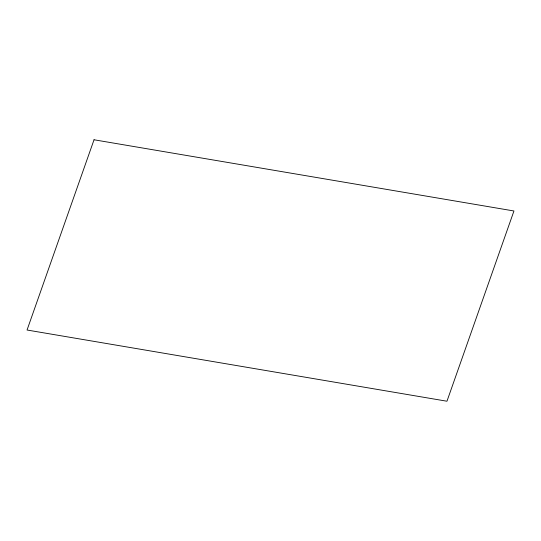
<?xml version="1.0" encoding="UTF-8"?>
<svg xmlns="http://www.w3.org/2000/svg" width="541" height="541" viewBox="0 0 541 541"><rect width="100%" height="100%" fill="white"/><g stroke="black" fill="none" stroke-linecap="round" stroke-linejoin="round"><path stroke-width="0.81" d="M94.033 139.774L27.05 330.024L446.967 401.226L513.95 210.976L94.033 139.774"/></g></svg>
